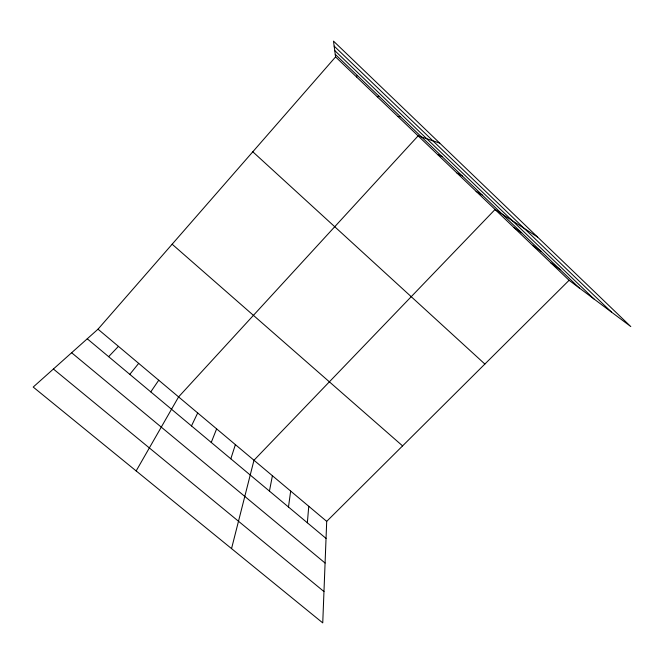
<?xml version="1.0" encoding="UTF-8"?>
<svg xmlns="http://www.w3.org/2000/svg" width="664" height="664" viewBox="0 0 664 664"><rect width="100%" height="100%" fill="white"/><g stroke="black" fill="none" stroke-linecap="round" stroke-linejoin="round"><path stroke-width="1" d="M569.081 280.308L326.705 521.364L322.745 622.898L33.2 387.062L98.006 329.186L335.586 56.913L333.486 41.102L630.8 326.572L569.081 280.308L335.586 56.913M307.349 522.784L308.76 506.283M288.483 507.014L290.666 491.078M269.443 491.094L272.406 475.731M231.545 548.613L253.98 460.252L495.062 209.492L537.624 237.106M230.823 458.816L235.388 444.623M211.243 442.448L216.63 428.861M356.535 76.958L357.19 75.356M191.481 425.923L197.698 412.958M136.161 470.925L178.599 396.906L418.112 135.871L439.709 143.1M150.769 391.893L158.737 380.215M129.804 374.363L138.685 363.366M108.639 356.668L118.441 346.359M377.276 96.795L378.912 96.139M397.794 116.432L400.392 116.706M437.634 154.546L442.058 156.596M456.965 173.038L462.26 175.935M476.105 191.357L482.263 195.083M513.836 227.453L521.655 232.79M532.428 245.24L541.052 251.357M550.846 262.861L560.258 269.742M53.402 369.018L323.966 591.549M71.629 352.742L325.078 563.03M87.25 338.789L326.041 538.413M98.006 329.186L326.705 521.364M172.15 244.219L402.583 445.901M252.801 151.782L484.878 364.055M335.245 54.34L579.274 287.952M334.15 46.106L611.478 312.088M334.739 50.564L594.114 299.074"/></g></svg>
